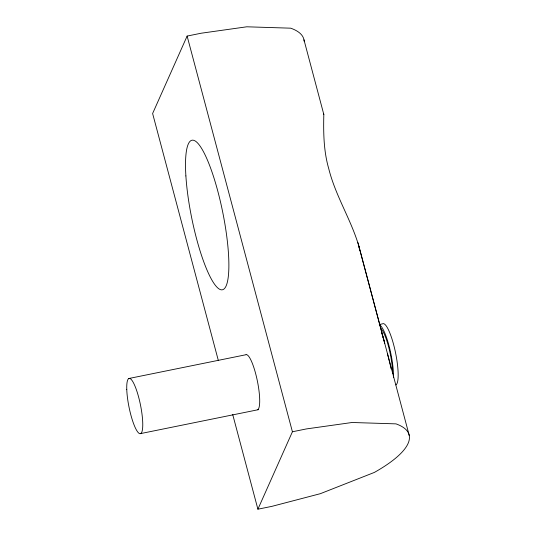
<?xml version="1.0" encoding="UTF-8"?>
<svg xmlns="http://www.w3.org/2000/svg" width="536" height="536" viewBox="0 0 536 536"><rect width="100%" height="100%" fill="white"/><g stroke="black" fill="none" stroke-linecap="round" stroke-linejoin="round"><path stroke-width="0.8" d="M304.147 41.232A138.603 37.741 -14.9 0 0 290.693 28.18L246.795 26.8L201.114 33.232L187.124 36.073L152.619 113.505L218.286 360.313M292.415 431.768L306.404 428.927L352.078 422.495L395.977 423.869A138.603 37.741 -14.9 0 1 374.336 472.437L320.347 493.683L271.893 506.359L257.903 509.2L292.415 431.768L187.124 36.073M379.468 324.454L382.577 323.824A31.349 6.479 78.5 0 1 395.139 350.866A31.349 6.479 78.5 0 1 395.937 384.928M128.808 378.51L245.957 354.732M140.667 433.57L258.633 409.625M409.249 435.5L358.892 246.245C351.073 219.552 335.442 195.761 328.736 168.632C323.623 151.025 323.382 132.62 323.818 114.463L303.966 39.805M381.411 331.811L384.078 340.889M323.583 113.652L323.818 114.463M357.894 242.54L384.761 343.429M232.711 414.522L257.903 509.2M387.495 353.74L390.382 365.431M390.55 366.162L391.113 368.929M358.892 246.245L359.703 250.654M246.104 354.651A28.207 5.829 78.5 0 1 257.153 379.93A28.207 5.829 78.5 0 1 257.803 409.725M380.513 328.206A28.207 5.829 78.5 0 1 388.52 346.517A28.207 5.829 78.5 0 1 392.6 373.639M379.28 324.709A31.349 6.479 78.5 0 1 388.821 345.03A31.349 6.479 78.5 0 1 393.478 377.237M185.885 175.929A76.32 15.772 78.5 0 0 221.281 289.815A76.32 15.772 78.5 0 0 214.353 179.191A76.32 15.772 78.5 0 0 185.885 175.929M126.764 389.33A28.207 5.829 78.5 0 0 139.327 433.49A28.207 5.829 78.5 0 0 138.134 395.3A28.207 5.829 78.5 0 0 126.764 389.33"/></g></svg>
